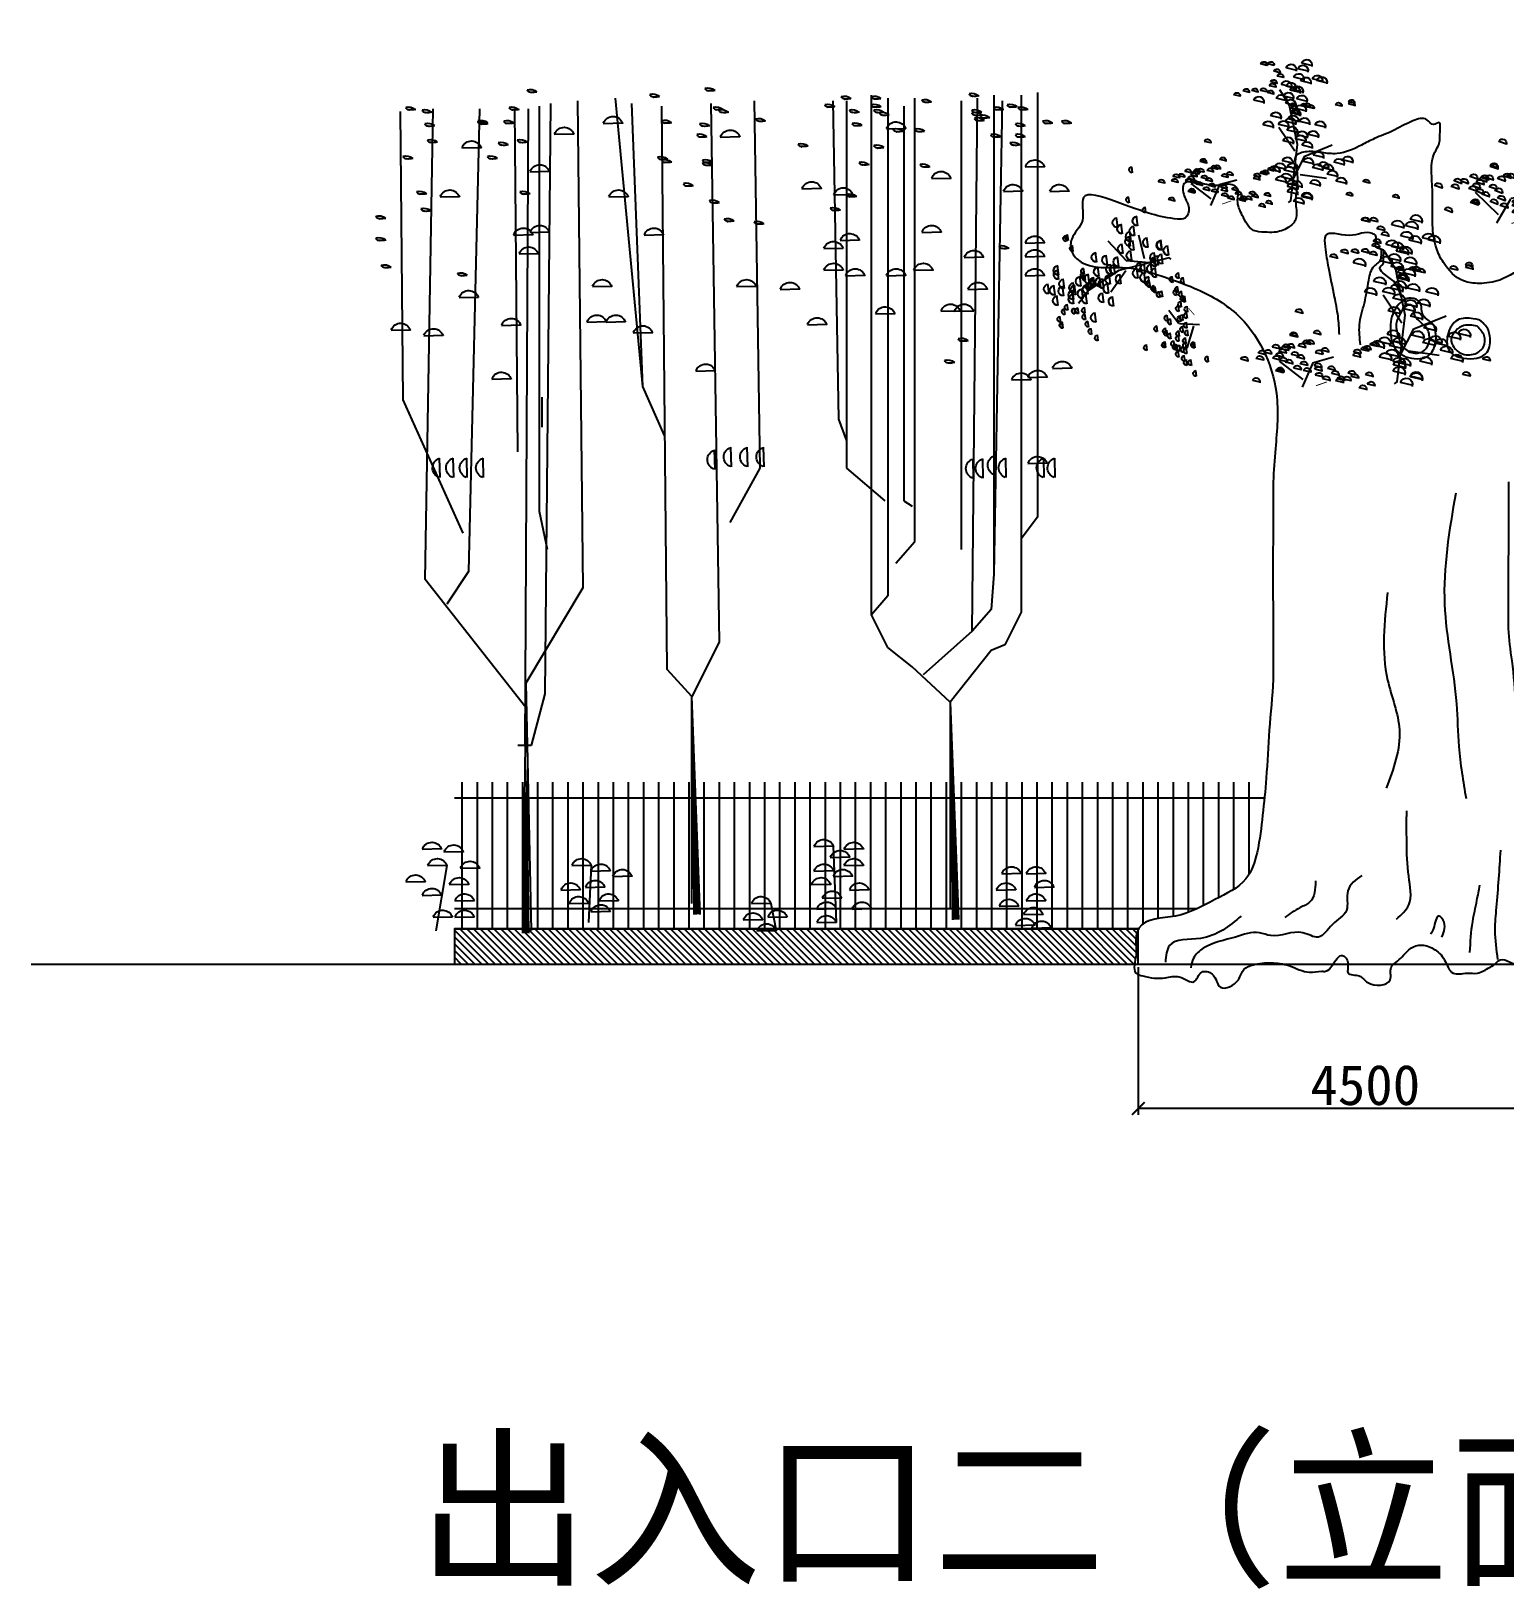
# Model space of a CAD drawing. Extents: x 652 to 897, y 187 to 370.
# Drawn here: x 671.81 to 701.03, y 225.69 to 256.58 of the extents above; entities that cross this region are included whole.
import ezdxf

# ---------------------------------------------------------------- set-up
doc = ezdxf.new("R2010")
doc.units = 0
doc.layers.get('0').update_dxf_attribs({"linetype": 'CONTINUOUS'})
doc.layers.get('DEFPOINTS').update_dxf_attribs({"linetype": 'CONTINUOUS'})
doc.styles.get("Standard").update_dxf_attribs({"font": 'SimSun.ttf'})
doc.dimstyles.new('ISO-25', dxfattribs={"dimscale": 0.1, "dimtxt": 8, "dimasz": 2.5, "dimexe": 1.25, "dimexo": 0.625, "dimtad": 1, "dimdec": 0, "dimlfac": 500, "dimtxsty": 'STANDARD', "dimblk": 'ARCHTICK', "dimcen": 2.5, "dimazin": 3, "dimtfac": 1, "dimtdec": 0, "dimtmove": 0, "dimatfit": 3})

# ---------------------------------------------------------------- blocks, each defined once
blk = doc.blocks.new('2')
blk.add_line((0, 1.25), (0, -0.2))
blk = doc.blocks.new('_ARCHTICK')
at = {"color": 0, "linetype": 'BYBLOCK', "const_width": 0.15}
blk.add_lwpolyline([(-0.5, -0.5), (0.5, 0.5)], dxfattribs=at)
blk = doc.blocks.new('*D71')
at = {"color": 0}
for p, q in [((693.764, 238.015), (693.764, 235.088)), ((702.764, 238.015), (702.764, 235.088)), ((702.764, 235.213), (693.764, 235.213))]:
    blk.add_line(p, q, dxfattribs=at)
at = {"layer": 'DEFPOINTS', "color": 0}
for p in [(693.764, 238.078), (702.764, 238.078), (693.764, 235.213)]:
    blk.add_point(p, dxfattribs=at)
at = {"color": 0, "xscale": 0.25, "yscale": 0.25, "zscale": 0.25, "rotation": 180}
blk.add_blockref('_ARCHTICK', (693.764, 235.213), dxfattribs=at)
at = {"color": 0, "xscale": 0.25, "yscale": 0.25, "zscale": 0.25}
blk.add_blockref('_ARCHTICK', (702.764, 235.213), dxfattribs=at)
at = {"color": 0, "insert": (698.264, 235.676), "char_height": 0.8, "attachment_point": 5}
blk.add_mtext('4500', dxfattribs=at)
blk = doc.blocks.new('M_G88')
at = {"color": 3, "linetype": 'CONTINUOUS'}
for p, q in [((-2333, 5472), (-2333, 2666)), ((-2225, 5454), (-2225, 2037)), ((-2099, 5418), (-2045, 2289)), ((-2045, 5454), (-2045, 2289)), ((-1901, 1911), (-1937, 5436)), ((-1829, 5418), (-1829, 2451)), ((-1523, 2505), (-1523, 5436)), ((-1451, 5382), (-1451, 2774)), ((-1344, 5436), (-1344, 2145)), ((-1236, 2019), (-1236, 5454)), ((-1074, 2990), (-1074, 5418)), ((-1020, 3314), (-984, 5418)), ((-462, 5418), (-498, 2990)), ((-175, 5400), (-229, 1839)), ((113, 1659), (149, 5382)), ((275, 3530), (455, 5436)), ((275, 3530), (347, 5400)), ((707, 5418), (671, 2199)), ((886, 5400), (922, 1497)), ((958, 2702), (958, 5382)), ((1053, 1156), (1030, 5364)), ((1102, 3098), (1120, 5364)), ((1354, 5364), (1426, 2307)), ((1714, 2253), (1660, 5364)), ((407, 5269), (536, 5266)), ((1858, 3440), (1876, 5346)), ((-1464, 5233), (-1335, 5230)), ((-367, 5179), (-237, 5176)), ((730, 5197), (860, 5194)), ((1342, 5107), (1471, 5104)), ((-2381, 4982), (-2252, 4978)), ((892, 4950), (1021, 4947)), ((-1762, 4905), (-1633, 4902)), ((-2543, 4820), (-2414, 4816)), ((-2237, 4820), (-2108, 4816)), ((-1115, 4797), (-985, 4794)), ((-906, 4838), (-777, 4834)), ((371, 4784), (500, 4780)), ((1486, 4784), (1615, 4780)), ((-1698, 4550), (-1568, 4546)), ((137, 4532), (266, 4528)), ((892, 4550), (1022, 4546)), ((1000, 4532), (1129, 4528)), ((-2381, 4478), (-2252, 4474)), ((-1158, 4496), (-1029, 4492)), ((-1050, 4442), (-921, 4439)), ((-2381, 4388), (-2252, 4385)), ((-1978, 4384), (-1849, 4380)), ((-1978, 4384), (-1849, 4380)), ((-1978, 4384), (-1849, 4380)), ((964, 4406), (1093, 4403)), ((-2381, 4262), (-2252, 4259)), ((-1644, 4298), (-1514, 4295)), ((-1464, 4262), (-1335, 4259)), ((-1194, 4262), (-1065, 4259)), ((-1050, 4298), (-921, 4295)), ((-2003, 4172), (-1874, 4169)), ((-2003, 4172), (-1874, 4169)), ((-762, 4172), (-633, 4169)), ((-475, 4190), (-345, 4187)), ((479, 4190), (608, 4187)), ((-1913, 4028), (-1784, 4025)), ((-1824, 4028), (-1694, 4025)), ((1360, 4118), (1489, 4115)), ((-1392, 4010), (-1263, 4007)), ((-942, 3938), (-813, 3935)), ((389, 3956), (518, 3953)), ((515, 3956), (644, 3953)), ((1080, 3934), (1209, 3931)), ((209, 3885), (338, 3882)), ((1594, 3867), (1723, 3863)), ((1810, 3902), (1939, 3899)), ((-2561, 3651), (-2432, 3647)), ((-205, 3633), (-76, 3629)), ((-2399, 3590), (-2270, 3587)), ((-2291, 3573), (-2162, 3570)), ((131, 3206), (275, 3530)), ((275, 3530), (275, 3530)), ((1144, 3579), (1273, 3575)), ((940, 3260), (940, 3458)), ((1462, 2559), (1858, 3440)), ((-1074, 3170), (-1020, 3314)), ((-520, 3128), (-524, 2999)), ((-412, 3128), (-416, 2999)), ((-304, 3128), (-308, 2999)), ((-197, 3110), (-200, 2981)), ((-2445, 3056), (-2448, 2927)), ((-2399, 3022), (-2270, 3018)), ((-2373, 3056), (-2376, 2927)), ((-2121, 3056), (-2125, 2927)), ((-2049, 3074), (-2053, 2945)), ((-1970, 3052), (-1973, 2923)), ((-1905, 3051), (-1909, 2921)), ((-1905, 3051), (-1909, 2921)), ((-1326, 2774), (-1074, 2990)), ((-498, 2990), (-300, 2630)), ((1332, 3056), (1329, 2927)), ((1440, 3056), (1437, 2927)), ((1530, 3056), (1527, 2927)), ((1620, 3056), (1616, 2927)), ((-1451, 2774), (-1505, 2738)), ((904, 2451), (958, 2702)), ((-2333, 2666), (-2225, 2523)), ((-1398, 2361), (-1523, 2505)), ((-2045, 2289), (-2027, 2055)), ((1426, 2307), (1570, 2091)), ((671, 2199), (1048, 1569)), ((1048, 1407), (1714, 2253)), ((-1344, 2145), (-1236, 2019)), ((-2225, 2037), (-2117, 1821)), ((-2027, 2055), (-1901, 1911)), ((-1344, 1803), (-1236, 2019)), ((-1901, 1911), (-1577, 1623)), ((-2117, 1821), (-2027, 1785)), ((-2027, 1785), (-1757, 1443)), ((-1505, 1677), (-1344, 1803)), ((-229, 1839), (-49, 1479)), ((-1757, 1443), (-1505, 1677)), ((-49, 1479), (113, 1659)), ((1048, 1569), (1012, -67)), ((1048, 1569), (1066, 5)), ((-1757, 1443), (-1811, 5)), ((-1757, 1443), (-1757, 77)), ((-47, 1479), (-101, 40)), ((-47, 1479), (-47, 112)), ((922, 1497), (1012, 1156)), ((1012, 1156), (1102, 1156)), ((-1184, 472), (-1054, 468)), ((-1094, 418), (-964, 414)), ((-984, 490), (-1002, -14)), ((-986, 490), (-856, 486)), ((1460, 454), (1590, 450)), ((1604, 472), (1733, 468)), ((-2389, 310), (-2259, 306)), ((-2227, 310), (-2097, 306)), ((-1184, 364), (-1054, 360)), ((-986, 328), (-856, 324)), ((489, 328), (618, 324)), ((615, 364), (744, 360)), ((617, 364), (635, -14)), ((1352, 346), (1482, 342)), ((1568, 364), (1697, 360)), ((1570, 364), (1642, -68)), ((-2443, 220), (-2313, 216)), ((-1112, 292), (-982, 288)), ((-968, 238), (-838, 234)), ((345, 292), (474, 288)), ((525, 220), (654, 216)), ((1424, 238), (1554, 234)), ((1712, 256), (1841, 252)), ((-2389, 130), (-2259, 127)), ((-2191, 202), (-2061, 198)), ((-1220, 202), (-1090, 198)), ((-1040, 148), (-910, 145)), ((-570, 112), (-606, -68)), ((-572, 112), (-443, 109)), ((435, 130), (564, 127)), ((633, 112), (762, 109)), ((687, 202), (816, 198)), ((1388, 130), (1518, 127)), ((1604, 166), (1733, 163)), ((-2371, 40), (-2241, 37)), ((-2209, 94), (-2079, 91)), ((-1238, 76), (-1108, 73)), ((-1004, 76), (-874, 73)), ((-680, 22), (-551, 19)), ((-518, 4), (-389, 1)), ((489, 58), (618, 55)), ((1388, 22), (1518, 19)), ((1532, 22), (1661, 19)), ((-2425, -50), (-2295, -53)), ((-2317, -32), (-2187, -35)), ((-1004, -14), (-874, -17)), ((-608, -68), (-479, -71))]:
    blk.add_line(p, q, dxfattribs=at)
for points in [[(-1757, 1443, 0, 52.5, 0), (-1793, 4, 0, 52.5, 0)], [(-47, 1479, 0, 52.5, 0), (-83, 39, 0, 52.5, 0)], [(1039, 1156, 0, 52.5, 0), (1049, -86, 52.5, 52.5, 0)]]:
    blk.add_lwpolyline(points, format="xyseb", dxfattribs=at)
for centre, radius, start, end in [((-1899, 5393), 74.5, 75.967, 129.0833), ((-1903, 5467), 19.6, 265.6227, 350.2), ((-173, 5630), 147, 258.6754, 274.9566), ((-154, 5429), 74.5, 75.967, 129.0833), ((-159, 5503), 19.6, 265.6227, 350.2), ((-160, 5483), 0.581, 265.0434, 94.9566), ((211, 5389), 74.5, 75.967, 129.0833), ((207, 5462), 19.6, 265.6227, 350.2), ((1022, 5419), 74.5, 75.967, 129.0833), ((1004, 5620), 147, 258.6754, 274.9566), ((1018, 5493), 19.6, 265.6227, 350.2), ((1017, 5473), 0.581, 265.0434, 94.9566), ((-2223, 5303), 74.5, 75.967, 129.0833), ((-2241, 5504), 147, 258.6754, 274.9566), ((-2227, 5377), 19.6, 265.6227, 350.2), ((-2228, 5357), 0.581, 265.0434, 94.9566), ((-2151, 5321), 74.5, 75.967, 129.0833), ((-2169, 5522), 147, 258.6754, 274.9566), ((-2155, 5395), 19.6, 265.6227, 350.2), ((-2156, 5375), 0.581, 265.0434, 94.9566), ((-2061, 5303), 74.5, 75.967, 129.0833), ((-2079, 5504), 147, 258.6754, 274.9566), ((-2065, 5377), 19.6, 265.6227, 350.2), ((-2067, 5357), 0.581, 265.0434, 94.9566), ((-1917, 5285), 74.5, 75.967, 129.0833), ((-1917, 5594), 147, 258.6754, 274.9566), ((-1921, 5359), 19.6, 265.6227, 350.2), ((-1905, 5447), 0.581, 265.0434, 94.9566), ((-1586, 5353), 74.5, 75.967, 129.0833), ((-1604, 5554), 147, 258.6754, 274.9566), ((-1590, 5427), 19.6, 265.6227, 350.2), ((-1591, 5407), 0.581, 265.0434, 94.9566), ((-1270, 5285), 74.5, 75.967, 129.0833), ((-1252, 5375), 74.5, 75.967, 129.0833), ((-1270, 5576), 147, 258.6754, 274.9566), ((-1252, 5321), 74.5, 75.967, 129.0833), ((-1270, 5522), 147, 258.6754, 274.9566), ((-1274, 5359), 19.6, 265.6227, 350.2), ((-1256, 5449), 19.6, 265.6227, 350.2), ((-1257, 5429), 0.581, 265.0434, 94.9566), ((-1256, 5395), 19.6, 265.6227, 350.2), ((-1257, 5375), 0.581, 265.0434, 94.9566), ((-1108, 5285), 74.5, 75.967, 129.0833), ((-1112, 5359), 19.6, 265.6227, 350.2), ((-1054, 5375), 74.5, 75.967, 129.0833), ((-1072, 5576), 147, 258.6754, 274.9566), ((-1058, 5449), 19.6, 265.6227, 350.2), ((-1059, 5429), 0.581, 265.0434, 94.9566), ((-946, 5321), 74.5, 75.967, 129.0833), ((-964, 5522), 147, 258.6754, 274.9566), ((-950, 5395), 19.6, 265.6227, 350.2), ((-951, 5375), 0.581, 265.0434, 94.9566), ((-244, 5285), 74.5, 75.967, 129.0833), ((-227, 5504), 147, 258.6754, 274.9566), ((-208, 5303), 74.5, 75.967, 129.0833), ((-249, 5359), 19.6, 265.6227, 350.2), ((-213, 5377), 19.6, 265.6227, 350.2), ((-214, 5357), 0.581, 265.0434, 94.9566), ((193, 5589), 147, 258.6754, 274.9566), ((205, 5442), 0.581, 265.0434, 94.9566), ((1122, 5504), 147, 258.6754, 274.9566), ((1141, 5303), 74.5, 75.967, 129.0833), ((1136, 5377), 19.6, 265.6227, 350.2), ((1135, 5357), 0.581, 265.0434, 94.9566), ((1716, 5285), 74.5, 75.967, 129.0833), ((1712, 5359), 19.6, 265.6227, 350.2), ((1824, 5303), 74.5, 75.967, 129.0833), ((1806, 5504), 147, 258.6754, 274.9566), ((1820, 5377), 19.6, 265.6227, 350.2), ((1818, 5357), 0.581, 265.0434, 94.9566), ((-2511, 5214), 74.5, 75.967, 129.0833), ((-2529, 5414), 147, 258.6754, 274.9566), ((-2515, 5287), 19.6, 265.6227, 350.2), ((-2516, 5267), 0.581, 265.0434, 94.9566), ((-2385, 5214), 74.5, 75.967, 129.0833), ((-2403, 5414), 147, 258.6754, 274.9566), ((-2389, 5287), 19.6, 265.6227, 350.2), ((-2390, 5267), 0.581, 265.0434, 94.9566), ((-2205, 5196), 74.5, 75.967, 129.0833), ((-2223, 5396), 147, 258.6754, 274.9566), ((-2209, 5269), 19.6, 265.6227, 350.2), ((-1971, 5250), 74.5, 75.967, 129.0833), ((-1989, 5450), 147, 258.6754, 274.9566), ((-1935, 5232), 74.5, 75.967, 129.0833), ((-1953, 5432), 147, 258.6754, 274.9566), ((-1975, 5323), 19.6, 265.6227, 350.2), ((-1977, 5303), 0.581, 265.0434, 94.9566), ((-1935, 5486), 147, 258.6754, 274.9566), ((-1917, 5268), 74.5, 75.967, 129.0833), ((-1935, 5468), 147, 258.6754, 274.9566), ((-1939, 5305), 19.6, 265.6227, 350.2), ((-1941, 5285), 0.581, 265.0434, 94.9566), ((-1923, 5339), 0.581, 265.0434, 94.9566), ((-1921, 5341), 19.6, 265.6227, 350.2), ((-1923, 5321), 0.581, 265.0434, 94.9566), ((-1399, 5212), 66.5, 19.8274, 162.9265), ((-1324, 5468), 147, 258.6754, 274.9566), ((-1305, 5268), 74.5, 75.967, 129.0833), ((-1288, 5486), 147, 258.6754, 274.9566), ((-1310, 5341), 19.6, 265.6227, 350.2), ((-1311, 5321), 0.581, 265.0434, 94.9566), ((-1275, 5339), 0.581, 265.0434, 94.9566), ((-1126, 5198), 74.5, 75.967, 129.0833), ((-1144, 5399), 147, 258.6754, 274.9566), ((-1126, 5486), 147, 258.6754, 274.9566), ((-1130, 5272), 19.6, 265.6227, 350.2), ((-1131, 5252), 0.581, 265.0434, 94.9566), ((-1113, 5339), 0.581, 265.0434, 94.9566), ((-489, 5227), 74.5, 75.967, 129.0833), ((-489, 5227), 74.5, 75.967, 129.0833), ((-507, 5428), 147, 258.6754, 274.9566), ((-507, 5428), 147, 258.6754, 274.9566), ((-493, 5301), 19.6, 265.6227, 350.2), ((-493, 5301), 19.6, 265.6227, 350.2), ((-494, 5281), 0.581, 265.0434, 94.9566), ((-494, 5281), 0.581, 265.0434, 94.9566), ((-263, 5486), 147, 258.6754, 274.9566), ((-250, 5339), 0.581, 265.0434, 94.9566), ((-137, 5396), 147, 258.6754, 274.9566), ((-118, 5196), 74.5, 75.967, 129.0833), ((-123, 5269), 19.6, 265.6227, 350.2), ((133, 5216), 74.5, 75.967, 129.0833), ((115, 5416), 147, 258.6754, 274.9566), ((129, 5289), 19.6, 265.6227, 350.2), ((127, 5269), 0.581, 265.0434, 94.9566), ((472, 5248), 66.5, 19.8274, 162.9265), ((1158, 5414), 147, 258.6754, 274.9566), ((1176, 5214), 74.5, 75.967, 129.0833), ((1172, 5287), 19.6, 265.6227, 350.2), ((1171, 5267), 0.581, 265.0434, 94.9566), ((1346, 5209), 74.5, 75.967, 129.0833), ((1327, 5410), 147, 258.6754, 274.9566), ((1348, 5215), 74.5, 75.967, 129.0833), ((1348, 5209), 74.5, 75.967, 129.0833), ((1329, 5415), 147, 258.6754, 274.9566), ((1329, 5410), 147, 258.6754, 274.9566), ((1342, 5283), 19.6, 265.6227, 350.2), ((1340, 5263), 0.581, 265.0434, 94.9566), ((1344, 5288), 19.6, 265.6227, 350.2), ((1344, 5283), 19.6, 265.6227, 350.2), ((1342, 5268), 0.581, 265.0434, 94.9566), ((1342, 5263), 0.581, 265.0434, 94.9566), ((1698, 5196), 74.5, 75.967, 129.0833), ((1680, 5396), 147, 258.6754, 274.9566), ((1698, 5486), 147, 258.6754, 274.9566), ((1694, 5269), 19.6, 265.6227, 350.2), ((1710, 5339), 0.581, 265.0434, 94.9566), ((-2205, 5124), 74.5, 75.967, 129.0833), ((-2223, 5324), 147, 258.6754, 274.9566), ((-2210, 5249), 0.581, 265.0434, 94.9566), ((-2209, 5197), 19.6, 265.6227, 350.2), ((-2210, 5177), 0.581, 265.0434, 94.9566), ((-2043, 5124), 74.5, 75.967, 129.0833), ((-2061, 5324), 147, 258.6754, 274.9566), ((-2047, 5197), 19.6, 265.6227, 350.2), ((-2049, 5177), 0.581, 265.0434, 94.9566), ((-1558, 5360), 147, 258.6754, 274.9566), ((-1539, 5160), 74.5, 75.967, 129.0833), ((-1544, 5233), 19.6, 265.6227, 350.2), ((-1545, 5213), 0.581, 265.0434, 94.9566), ((-1414, 5360), 147, 258.6754, 274.9566), ((-1395, 5160), 74.5, 75.967, 129.0833), ((-1400, 5233), 19.6, 265.6227, 350.2), ((-1401, 5213), 0.581, 265.0434, 94.9566), ((-302, 5158), 66.5, 19.8274, 162.9265), ((-119, 5324), 147, 258.6754, 274.9566), ((-100, 5124), 74.5, 75.967, 129.0833), ((-124, 5249), 0.581, 265.0434, 94.9566), ((-105, 5197), 19.6, 265.6227, 350.2), ((-106, 5177), 0.581, 265.0434, 94.9566), ((795, 5176), 66.5, 19.8274, 162.9265), ((1087, 5088), 74.5, 75.967, 129.0833), ((1082, 5161), 19.6, 265.6227, 350.2), ((1407, 5086), 66.5, 19.8274, 162.9265), ((1680, 5088), 74.5, 75.967, 129.0833), ((1676, 5161), 19.6, 265.6227, 350.2), ((1692, 5249), 0.581, 265.0434, 94.9566), ((-2169, 5070), 74.5, 75.967, 129.0833), ((-2187, 5270), 147, 258.6754, 274.9566), ((-2173, 5143), 19.6, 265.6227, 350.2), ((-2174, 5123), 0.581, 265.0434, 94.9566), ((-1270, 5052), 74.5, 75.967, 129.0833), ((-1288, 5252), 147, 258.6754, 274.9566), ((-1274, 5125), 19.6, 265.6227, 350.2), ((-1275, 5105), 0.581, 265.0434, 94.9566), ((-769, 5061), 74.5, 75.967, 129.0833), ((-787, 5262), 147, 258.6754, 274.9566), ((-773, 5135), 19.6, 265.6227, 350.2), ((-775, 5114), 0.581, 265.0434, 94.9566), ((159, 4975), 74.5, 75.967, 129.0833), ((155, 5049), 19.6, 265.6227, 350.2), ((1068, 5288), 147, 258.6754, 274.9566), ((1081, 5141), 0.581, 265.0434, 94.9566), ((1212, 5070), 74.5, 75.967, 129.0833), ((1194, 5270), 147, 258.6754, 274.9566), ((1208, 5143), 19.6, 265.6227, 350.2), ((1207, 5123), 0.581, 265.0434, 94.9566), ((1284, 4980), 74.5, 75.967, 129.0833), ((1280, 5053), 19.6, 265.6227, 350.2), ((1662, 5288), 147, 258.6754, 274.9566), ((1674, 5141), 0.581, 265.0434, 94.9566), ((1842, 4980), 74.5, 75.967, 129.0833), ((1838, 5053), 19.6, 265.6227, 350.2), ((-2316, 4960), 66.5, 19.8274, 162.9265), ((-1697, 4884), 66.5, 19.8274, 162.9265), ((-1594, 5126), 147, 258.6754, 274.9566), ((-1575, 4926), 74.5, 75.967, 129.0833), ((-1579, 4999), 19.6, 265.6227, 350.2), ((-1581, 4979), 0.581, 265.0434, 94.9566), ((-1172, 4939), 74.5, 75.967, 129.0833), ((-1191, 5140), 147, 258.6754, 274.9566), ((-1176, 5013), 19.6, 265.6227, 350.2), ((-1178, 4993), 0.581, 265.0434, 94.9566), ((-137, 4955), 74.5, 75.967, 129.0833), ((-137, 4936), 74.5, 75.967, 129.0833), ((-155, 5156), 147, 258.6754, 274.9566), ((-155, 5137), 147, 258.6754, 274.9566), ((-141, 5029), 19.6, 265.6227, 350.2), ((-142, 5009), 0.581, 265.0434, 94.9566), ((-141, 5010), 19.6, 265.6227, 350.2), ((-142, 4990), 0.581, 265.0434, 94.9566), ((133, 4955), 74.5, 75.967, 129.0833), ((115, 5156), 147, 258.6754, 274.9566), ((140, 5176), 147, 258.6754, 274.9566), ((129, 5029), 19.6, 265.6227, 350.2), ((127, 5009), 0.581, 265.0434, 94.9566), ((153, 5029), 0.581, 265.0434, 94.9566), ((957, 4929), 66.5, 19.8274, 162.9265), ((1266, 5180), 147, 258.6754, 274.9566), ((1279, 5033), 0.581, 265.0434, 94.9566), ((1824, 5180), 147, 258.6754, 274.9566), ((1836, 5033), 0.581, 265.0434, 94.9566), ((-2478, 4798), 66.5, 19.8274, 162.9265), ((-2172, 4798), 66.5, 19.8274, 162.9265), ((-1050, 4776), 66.5, 19.8274, 162.9265), ((-841, 4816), 66.5, 19.8274, 162.9265), ((-11, 4800), 74.5, 75.967, 129.0833), ((-29, 5000), 147, 258.6754, 274.9566), ((-15, 4873), 19.6, 265.6227, 350.2), ((-16, 4853), 0.581, 265.0434, 94.9566), ((-1090, 4728), 74.5, 75.967, 129.0833), ((-1108, 4929), 147, 258.6754, 274.9566), ((-1094, 4801), 19.6, 265.6227, 350.2), ((-1095, 4781), 0.581, 265.0434, 94.9566), ((-183, 4688), 74.5, 75.967, 129.0833), ((-201, 4888), 147, 258.6754, 274.9566), ((-187, 4761), 19.6, 265.6227, 350.2), ((-189, 4741), 0.581, 265.0434, 94.9566), ((436, 4762), 66.5, 19.8274, 162.9265), ((1050, 4947), 147, 258.6754, 274.9566), ((1069, 4746), 74.5, 75.967, 129.0833), ((1064, 4819), 19.6, 265.6227, 350.2), ((1063, 4799), 0.581, 265.0434, 94.9566), ((1551, 4762), 66.5, 19.8274, 162.9265), ((1752, 4746), 74.5, 75.967, 129.0833), ((1734, 4947), 147, 258.6754, 274.9566), ((1748, 4819), 19.6, 265.6227, 350.2), ((1746, 4799), 0.581, 265.0434, 94.9566), ((-982, 4638), 74.5, 75.967, 129.0833), ((-1000, 4839), 147, 258.6754, 274.9566), ((-986, 4712), 19.6, 265.6227, 350.2), ((-987, 4691), 0.581, 265.0434, 94.9566), ((-280, 4566), 74.5, 75.967, 129.0833), ((-285, 4640), 19.6, 265.6227, 350.2), ((1705, 4834), 147, 258.6754, 274.9566), ((1724, 4634), 74.5, 75.967, 129.0833), ((1719, 4707), 19.6, 265.6227, 350.2), ((1718, 4687), 0.581, 265.0434, 94.9566), ((2003, 4785), 147, 258.6754, 274.9566), ((2022, 4584), 74.5, 75.967, 129.0833), ((2018, 4658), 19.6, 265.6227, 350.2), ((2016, 4637), 0.581, 265.0434, 94.9566), ((-1633, 4528), 66.5, 19.8274, 162.9265), ((-1093, 4474), 66.5, 19.8274, 162.9265), ((-478, 4548), 74.5, 75.967, 129.0833), ((-497, 4749), 147, 258.6754, 274.9566), ((-482, 4622), 19.6, 265.6227, 350.2), ((-484, 4602), 0.581, 265.0434, 94.9566), ((-299, 4767), 147, 258.6754, 274.9566), ((-286, 4619), 0.581, 265.0434, 94.9566), ((202, 4510), 66.5, 19.8274, 162.9265), ((957, 4528), 66.5, 19.8274, 162.9265), ((1065, 4510), 66.5, 19.8274, 162.9265), ((-2316, 4457), 66.5, 19.8274, 162.9265), ((-2316, 4367), 66.5, 19.8274, 162.9265), ((-2097, 4386), 74.5, 75.967, 129.0833), ((-2115, 4587), 147, 258.6754, 274.9566), ((-2101, 4460), 19.6, 265.6227, 350.2), ((-2103, 4440), 0.581, 265.0434, 94.9566), ((-1913, 4362), 66.5, 19.8274, 162.9265), ((-1913, 4362), 66.5, 19.8274, 162.9265), ((-1913, 4362), 66.5, 19.8274, 162.9265), ((-985, 4421), 66.5, 19.8274, 162.9265), ((1029, 4385), 66.5, 19.8274, 162.9265), ((2003, 4641), 147, 258.6754, 274.9566), ((2022, 4440), 74.5, 75.967, 129.0833), ((2018, 4514), 19.6, 265.6227, 350.2), ((2016, 4494), 0.581, 265.0434, 94.9566), ((-1579, 4277), 66.5, 19.8274, 162.9265), ((-985, 4277), 66.5, 19.8274, 162.9265), ((1986, 4260), 74.5, 75.967, 129.0833), ((1982, 4334), 19.6, 265.6227, 350.2), ((-2316, 4241), 66.5, 19.8274, 162.9265), ((-1399, 4241), 66.5, 19.8274, 162.9265), ((-1129, 4241), 66.5, 19.8274, 162.9265), ((-410, 4169), 66.5, 19.8274, 162.9265), ((544, 4169), 66.5, 19.8274, 162.9265), ((1482, 4207), 74.5, 75.967, 129.0833), ((1482, 4207), 74.5, 75.967, 129.0833), ((1482, 4207), 74.5, 75.967, 129.0833), ((1482, 4207), 74.5, 75.967, 129.0833), ((1464, 4408), 147, 258.6754, 274.9566), ((1464, 4408), 147, 258.6754, 274.9566), ((1464, 4408), 147, 258.6754, 274.9566), ((1464, 4408), 147, 258.6754, 274.9566), ((1478, 4281), 19.6, 265.6227, 350.2), ((1478, 4281), 19.6, 265.6227, 350.2), ((1478, 4281), 19.6, 265.6227, 350.2), ((1478, 4281), 19.6, 265.6227, 350.2), ((1476, 4260), 0.581, 265.0434, 94.9566), ((1476, 4260), 0.581, 265.0434, 94.9566), ((1476, 4260), 0.581, 265.0434, 94.9566), ((1476, 4260), 0.581, 265.0434, 94.9566), ((1967, 4461), 147, 258.6754, 274.9566), ((1980, 4314), 0.581, 265.0434, 94.9566), ((-1938, 4151), 66.5, 19.8274, 162.9265), ((-1938, 4151), 66.5, 19.8274, 162.9265), ((-697, 4151), 66.5, 19.8274, 162.9265), ((1425, 4097), 66.5, 19.8274, 162.9265), ((-1848, 4007), 66.5, 19.8274, 162.9265), ((-1759, 4007), 66.5, 19.8274, 162.9265), ((-1327, 3989), 66.5, 19.8274, 162.9265), ((-877, 3917), 66.5, 19.8274, 162.9265), ((274, 3864), 66.5, 19.8274, 162.9265), ((454, 3935), 66.5, 19.8274, 162.9265), ((580, 3935), 66.5, 19.8274, 162.9265), ((1145, 3913), 66.5, 19.8274, 162.9265), ((1875, 3881), 66.5, 19.8274, 162.9265), ((-1827, 3775), 74.5, 75.967, 129.0833), ((-1846, 3975), 147, 258.6754, 274.9566), ((-1831, 3848), 19.6, 265.6227, 350.2), ((-1833, 3828), 0.581, 265.0434, 94.9566), ((1659, 3845), 66.5, 19.8274, 162.9265), ((-2496, 3629), 66.5, 19.8274, 162.9265), ((-2334, 3569), 66.5, 19.8274, 162.9265), ((-2226, 3552), 66.5, 19.8274, 162.9265), ((-1737, 3631), 74.5, 75.967, 129.0833), ((-1756, 3831), 147, 258.6754, 274.9566), ((-1741, 3704), 19.6, 265.6227, 350.2), ((-1743, 3684), 0.581, 265.0434, 94.9566), ((-140, 3611), 66.5, 19.8274, 162.9265), ((1209, 3557), 66.5, 19.8274, 162.9265), ((-542, 3063), 66.5, 289.8274, 72.9265), ((-434, 3063), 66.5, 289.8274, 72.9265), ((-326, 3063), 66.5, 289.8274, 72.9265), ((-218, 3045), 66.5, 289.8274, 72.9265), ((-2466, 2991), 66.5, 289.8274, 72.9265), ((-2334, 3000), 66.5, 19.8274, 162.9265), ((-2394, 2991), 66.5, 289.8274, 72.9265), ((-2143, 2991), 66.5, 289.8274, 72.9265), ((-2071, 3009), 66.5, 289.8274, 72.9265), ((-1991, 2987), 66.5, 289.8274, 72.9265), ((-1927, 2986), 66.5, 289.8274, 72.9265), ((-1927, 2986), 66.5, 289.8274, 72.9265), ((1311, 2991), 66.5, 289.8274, 72.9265), ((1419, 2991), 66.5, 289.8274, 72.9265), ((1509, 2991), 66.5, 289.8274, 72.9265), ((1598, 2991), 66.5, 289.8274, 72.9265), ((-1119, 450), 66.5, 19.8274, 162.9265), ((-921, 468), 66.5, 19.8274, 162.9265), ((1669, 450), 66.5, 19.8274, 162.9265), ((-1029, 396), 66.5, 19.8274, 162.9265), ((1525, 432), 66.5, 19.8274, 162.9265), ((-2324, 288), 66.5, 19.8274, 162.9265), ((-2162, 288), 66.5, 19.8274, 162.9265), ((-1119, 342), 66.5, 19.8274, 162.9265), ((-1047, 270), 66.5, 19.8274, 162.9265), ((-921, 306), 66.5, 19.8274, 162.9265), ((410, 270), 66.5, 19.8274, 162.9265), ((554, 306), 66.5, 19.8274, 162.9265), ((680, 342), 66.5, 19.8274, 162.9265), ((1417, 324), 66.5, 19.8274, 162.9265), ((1633, 342), 66.5, 19.8274, 162.9265), ((-2378, 198), 66.5, 19.8274, 162.9265), ((-2126, 181), 66.5, 19.8274, 162.9265), ((-1155, 181), 66.5, 19.8274, 162.9265), ((-903, 216), 66.5, 19.8274, 162.9265), ((590, 198), 66.5, 19.8274, 162.9265), ((752, 181), 66.5, 19.8274, 162.9265), ((1489, 216), 66.5, 19.8274, 162.9265), ((1669, 145), 66.5, 19.8274, 162.9265), ((1777, 234), 66.5, 19.8274, 162.9265), ((-2324, 109), 66.5, 19.8274, 162.9265), ((-2144, 73), 66.5, 19.8274, 162.9265), ((-1172, 55), 66.5, 19.8274, 162.9265), ((-975, 127), 66.5, 19.8274, 162.9265), ((-939, 55), 66.5, 19.8274, 162.9265), ((-507, 91), 66.5, 19.8274, 162.9265), ((500, 109), 66.5, 19.8274, 162.9265), ((554, 37), 66.5, 19.8274, 162.9265), ((698, 91), 66.5, 19.8274, 162.9265), ((1453, 109), 66.5, 19.8274, 162.9265), ((-2306, 19), 66.5, 19.8274, 162.9265), ((-2252, -53), 66.5, 19.8274, 162.9265), ((-939, -35), 66.5, 19.8274, 162.9265), ((-615, 1), 66.5, 19.8274, 162.9265), ((-453, -17), 66.5, 19.8274, 162.9265), ((1453, 1), 66.5, 19.8274, 162.9265), ((1597, 1), 66.5, 19.8274, 162.9265), ((-2360, -71), 66.5, 19.8274, 162.9265), ((-543, -89), 66.5, 19.8274, 162.9265)]:
    blk.add_arc(centre, radius, start, end, dxfattribs=at)
at = {"width": 0.8, "flags": 9}
for tag in ['XSIZE', 'YSIZE']:
    blk.add_attdef(tag, (0, 0), '', height=0.5, dxfattribs=at)
blk = doc.blocks.new('M_G79')
at = {"color": 3, "linetype": 'CONTINUOUS'}
for p, q in [((-1186, 4132), (-869, 4207)), ((-716, 3992), (-399, 4067)), ((-43, 4142), (148, 4187)), ((156, 4142), (346, 4187)), ((178, 4140), (368, 4185)), ((-1641, 3610), (-1324, 3685)), ((-1503, 3661), (-1186, 3736)), ((-1072, 3965), (-755, 4040)), ((-946, 3709), (-629, 3784)), ((-326, 3777), (-136, 3822)), ((-222, 3919), (-31, 3964)), ((-1157, 3600), (-840, 3675)), ((-922, 3332), (-605, 3407)), ((-922, 3332), (-605, 3407)), ((-835, 3322), (-518, 3397)), ((-712, 3440), (-395, 3515)), ((-574, 3491), (-257, 3566)), ((-125, 3600), (65, 3645)), ((-93, 3486), (97, 3531)), ((-28, 3281), (162, 3326)), ((178, 3346), (368, 3391)), ((441, 3339), (632, 3384)), ((705, 3331), (895, 3376)), ((-2470, 2935), (-2280, 2980)), ((-2463, 3000), (-2272, 3045)), ((-2075, 2913), (-1885, 2958)), ((-1041, 3058), (-724, 3133)), ((-702, 2932), (-385, 3007)), ((-634, 3145), (-317, 3220)), ((-421, 3077), (-104, 3152)), ((257, 3024), (574, 3099)), ((979, 3213), (1169, 3258)), ((-1245, 2843), (-1055, 2888)), ((-1129, 2896), (-939, 2941)), ((-1042, 2886), (-852, 2931)), ((-1007, 2768), (-690, 2843)), ((-845, 2640), (-528, 2715)), ((-800, 2683), (-610, 2728)), ((-778, 2681), (-588, 2726)), ((-742, 2809), (-552, 2854)), ((-711, 2894), (-520, 2939)), ((-259, 2552), (58, 2627)), ((-1590, 2282), (-1273, 2357)), ((-1116, 2383), (-799, 2458)), ((-777, 2456), (-460, 2531)), ((-697, 2381), (-380, 2456)), ((-486, 2291), (-169, 2366)), ((-24, 2284), (293, 2359)), ((-1379, 1994), (-1062, 2069)), ((-1050, 1979), (-733, 2054)), ((-997, 1863), (-680, 1938)), ((-748, 2122), (-431, 2197)), ((-629, 1800), (-312, 1875)), ((1860, 1814), (2050, 1859)), ((-1195, 1665), (-878, 1740)), ((-2413, 1227), (-2096, 1302)), ((-2156, 1154), (-1839, 1229)), ((-1682, 1057), (-1365, 1132)), ((-1537, 1372), (-1220, 1447)), ((-1227, 1183), (-910, 1258)), ((-607, 1202), (-290, 1277)), ((1402, 1270), (1592, 1315)), ((1990, 1205), (2181, 1250)), ((1993, 1227), (2183, 1272)), ((-1953, 801), (-1636, 876)), ((-1822, 985), (-1505, 1060)), ((-1513, 994), (-1195, 1069)), ((-760, 1021), (-443, 1096)), ((-661, 922), (-344, 997)), ((-573, 714), (-256, 789)), ((-385, 1023), (-68, 1098)), ((-218, 939), (99, 1014)), ((-86, 973), (104, 1018)), ((-43, 968), (148, 1013)), ((124, 883), (315, 928)), ((187, 854), (378, 899)), ((379, 789), (569, 834)), ((391, 699), (581, 744)), ((1199, 830), (1389, 875)), ((1347, 769), (1537, 814)), ((1574, 1031), (1764, 1076)), ((1661, 1021), (1851, 1066)), ((1785, 941), (1975, 986)), ((1959, 723), (2149, 768)), ((2070, 931), (2260, 976)), ((2179, 919), (2369, 964)), ((2218, 871), (2408, 916)), ((2276, 798), (2466, 843)), ((2353, 702), (2544, 747)), ((2443, 912), (2633, 957)), ((2649, 779), (2839, 824)), ((2801, 762), (2991, 807)), ((-2906, 603), (-2715, 648)), ((-2219, 588), (-1902, 663)), ((-1433, 523), (-1116, 598)), ((-886, 484), (-569, 559)), ((-760, 426), (-443, 501)), ((-750, 513), (-433, 588)), ((-407, 629), (-89, 704)), ((1037, 363), (1227, 408)), ((1366, 348), (1556, 393)), ((1376, 435), (1566, 480)), ((1734, 484), (1924, 529)), ((1819, 651), (2009, 696)), ((1898, 377), (2089, 422)), ((2114, 530), (2304, 575)), ((2252, 581), (2442, 626)), ((2334, 329), (2524, 374)), ((2433, 627), (2623, 672)), ((2852, 624), (3042, 669)), ((3246, 602), (3437, 647)), ((-3794, 150), (-3603, 195)), ((-2397, 215), (-2207, 260)), ((-1191, 121), (-874, 196)), ((-1188, 143), (-871, 218)), ((-941, -17), (-624, 58)), ((-755, 271), (-438, 346)), ((23, -31), (213, 14)), ((71, 206), (261, 251)), ((442, 164), (632, 209)), ((517, 244), (707, 289)), ((633, 99), (823, 144)), ((788, 104), (978, 149)), ((826, 56), (1017, 101)), ((935, 242), (1125, 287)), ((1163, 106), (1353, 151)), ((1349, 196), (1539, 241)), ((1649, 317), (1839, 362)), ((2353, 305), (2544, 350)), ((2944, 63), (3134, 108)), ((233, -121), (424, -76))]:
    blk.add_line(p, q, dxfattribs=at)
for points in [[(-474, 19), (-535, 70), (-743, 1769), (-503, 2932), (-208, 3406)], [(-656, 1561), (-179, 2279)], [(-615, 740), (-958, 1418), (-1781, 1752)], [(-1607, 740), (-823, 852)], [(1614, 559), (1079, 706)], [(1612, 537), (1876, -65)], [(1854, 135), (2456, 597)]]:
    blk.add_lwpolyline(points, dxfattribs=at)
at = {"color": 3, "linetype": 'CONTINUOUS', "const_width": 22.5}
blk.add_lwpolyline([(1251, 70), (1527, -27)], dxfattribs=at)
at = {"color": 3, "linetype": 'CONTINUOUS'}
for centre, radius in [((-1018, 4158), 157), ((-904, 3991), 157), ((-548, 4017), 157), ((58, 4157), 94.1), ((257, 4157), 94.1), ((279, 4155), 94.1), ((-1473, 3635), 157), ((-1335, 3686), 157), ((-989, 3625), 157), ((-778, 3734), 157), ((-225, 3792), 94.1), ((-121, 3935), 94.1), ((-24, 3615), 94.1), ((-754, 3357), 157), ((-754, 3357), 157), ((-667, 3347), 157), ((-543, 3466), 157), ((-466, 3171), 157), ((-405, 3517), 157), ((7, 3502), 94.1), ((73, 3296), 94.1), ((279, 3361), 94.1), ((542, 3354), 94.1), ((806, 3347), 94.1), ((1080, 3228), 94.1), ((-2369, 2950), 94.1), ((-2362, 3015), 94.1), ((-1975, 2928), 94.1), ((-1144, 2858), 94.1), ((-1028, 2911), 94.1), ((-941, 2902), 94.1), ((-872, 3083), 157), ((-839, 2793), 157), ((-610, 2909), 94.1), ((-534, 2958), 157), ((-253, 3103), 157), ((425, 3050), 157), ((-676, 2665), 157), ((-699, 2698), 94.1), ((-677, 2696), 94.1), ((-609, 2481), 157), ((-641, 2824), 94.1), ((-91, 2578), 157), ((-1422, 2307), 157), ((-947, 2408), 157), ((-580, 2147), 157), ((-529, 2406), 157), ((-318, 2317), 157), ((144, 2309), 157), ((-1211, 2019), 157), ((-1027, 1690), 157), ((-882, 2004), 157), ((-829, 1888), 157), ((-461, 1825), 157), ((1961, 1830), 94.1), ((-1369, 1397), 157), ((-2245, 1252), 157), ((-1988, 1179), 157), ((-1654, 1010), 157), ((-1514, 1083), 157), ((-1344, 1020), 157), ((-1059, 1208), 157), ((-592, 1046), 157), ((-492, 947), 157), ((-439, 1228), 157), ((-217, 1049), 157), ((-50, 964), 157), ((1503, 1285), 94.1), ((1675, 1046), 94.1), ((1762, 1036), 94.1), ((2091, 1220), 94.1), ((2094, 1242), 94.1), ((-2051, 613), 157), ((-1785, 826), 157), ((-405, 739), 157), ((-238, 654), 157), ((15, 988), 94.1), ((58, 983), 94.1), ((225, 898), 94.1), ((288, 869), 94.1), ((479, 804), 94.1), ((492, 714), 94.1), ((1300, 845), 94.1), ((1448, 785), 94.1), ((1886, 956), 94.1), ((1919, 666), 94.1), ((2060, 739), 94.1), ((2171, 947), 94.1), ((2280, 935), 94.1), ((2319, 886), 94.1), ((2377, 814), 94.1), ((2454, 717), 94.1), ((2534, 642), 94.1), ((2544, 927), 94.1), ((2750, 794), 94.1), ((2902, 777), 94.1), ((-2805, 618), 94.1), ((-1264, 548), 157), ((-717, 509), 157), ((-592, 451), 157), ((-587, 296), 157), ((-582, 538), 157), ((1138, 378), 94.1), ((1467, 364), 94.1), ((1477, 451), 94.1), ((1750, 332), 94.1), ((1835, 499), 94.1), ((1999, 393), 94.1), ((2215, 545), 94.1), ((2353, 596), 94.1), ((2435, 344), 94.1), ((2454, 320), 94.1), ((2953, 639), 94.1), ((3347, 618), 94.1), ((-3693, 165), 94.1), ((-2296, 231), 94.1), ((-1022, 146), 157), ((-1020, 168), 157), ((-773, 8), 157), ((124, -16), 94.1), ((172, 221), 94.1), ((542, 180), 94.1), ((617, 260), 94.1), ((734, 114), 94.1), ((889, 119), 94.1), ((927, 71), 94.1), ((1036, 257), 94.1), ((1264, 122), 94.1), ((1450, 211), 94.1), ((3045, 78), 94.1), ((334, -106), 94.1)]:
    blk.add_arc(centre, radius, 18.4422, 198.4146, dxfattribs=at)
at = {"width": 0.8, "flags": 9}
for tag in ['XSIZE', 'YSIZE']:
    blk.add_attdef(tag, (0, 0), '', height=0.5, dxfattribs=at)

msp = doc.modelspace()

# ---------------------------------------------------------------- hatches: boundary and pattern name
h = msp.add_hatch()
h.set_pattern_fill('ANSI31', color=256, scale=0.03, style=0)
h.set_pattern_definition([(135, (997.57146, -88.17833), (0.06735192, 0.06735192), [])])
edge = h.paths.add_edge_path()
edge.add_line((680.2063, 238.7775), (693.7637, 238.7775))
edge.add_spline(control_points=[(693.7637, 238.7775), (693.7401, 238.7364), (693.6805, 238.5637), (693.7458, 238.3552), (693.6917, 238.1394), (693.6827, 238.0775)], knot_values=[53.1201426, 53.1201426, 53.1201426, 53.1201426, 53.1922711, 53.3779817, 53.4627096, 53.4627096, 53.4627096, 53.4627096], degree=3, periodic=0)
edge.add_line((693.6827, 238.0775), (680.2063, 238.0775))
edge.add_line((680.2063, 238.0775), (680.2063, 238.7775))

# ---------------------------------------------------------------- linework, layer by layer
for p, q in [((693.8591, 238.8818), (693.8591, 241.6839)), ((694.1591, 238.984), (694.1591, 241.6839)), ((694.4591, 239.0246), (694.4591, 241.6839)), ((694.7591, 239.1058), (694.7591, 241.6839)), ((695.0591, 239.2438), (695.0591, 241.6839)), ((695.3591, 239.4), (695.3591, 241.6839)), ((695.6591, 239.5658), (695.6591, 241.6839)), ((695.9591, 239.8686), (695.9591, 241.6839)), ((680.2063, 241.3775), (696.2591, 241.3775)), ((680.2063, 239.1775), (694.9263, 239.1775)), ((680.2063, 238.7775), (693.7637, 238.7775)), ((671.8132, 238.0775), (743.9355, 238.0775))]:
    msp.add_line(p, q)
msp.add_lwpolyline([(693.7637, 238.7775), (680.2063, 238.7775), (680.2063, 238.0775), (693.7637, 238.0775)], close=True)
at = {"color": 253}
for points, knots in [([(713.3958, 252.8323), (713.0955, 252.8817), (712.6896, 252.8137), (711.9815, 252.8396), (711.3284, 252.7264), (710.8843, 252.42), (710.441, 252.5702), (710.7578, 252.7563), (710.7502, 253.1051), (710.9708, 253.5118), (711.1476, 253.7897), (711.1495, 254.1866), (711.4501, 254.0922), (711.7621, 253.8866), (712.3327, 253.6845), (712.916, 253.2713), (713.2596, 253.5856), (713.3545, 254.0094), (712.7496, 254.1823), (712.32, 254.4236), (712.0997, 254.8601), (711.645, 254.7647), (711.7119, 255.0131), (711.5773, 255.1246), (711.4816, 255.2596), (711.3324, 255.3887), (711.2023, 255.3267), (711.0904, 255.2804), (711.0164, 255.1815), (710.9562, 255.0193), (710.6696, 255.0787), (710.5999, 255.4593), (710.4135, 255.7571), (710.3075, 256.2763), (709.9807, 256.0862), (709.6766, 256.2016), (709.6992, 255.983), (709.7914, 255.8352), (709.8375, 255.5992), (709.9105, 255.4589), (709.9447, 255.3043), (709.8194, 255.3116), (709.7911, 255.4779), (709.5739, 255.6021), (709.348, 255.659), (709.2391, 255.8282), (709.058, 255.8057), (708.913, 255.6976), (708.7982, 255.5546), (708.7517, 255.3561), (708.9032, 255.3136), (709.0422, 255.2483), (708.9314, 255.109), (708.7184, 255.1856), (708.4065, 255.2417), (708.2987, 254.8581), (708.1024, 254.7101), (708.0617, 254.4401), (708.7989, 254.484), (709.2599, 254.5418), (709.8829, 254.5413), (710.0521, 254.539), (710.262, 254.4303), (710.2395, 254.1716), (710.228, 253.8974), (710.1534, 253.6303), (710.0229, 253.3189), (709.7463, 253.036), (709.3519, 252.7009), (708.9312, 252.3985), (708.527, 252.2023), (708.1455, 252.0028), (707.6866, 252.0157), (707.3489, 251.8674), (707.1166, 251.9726), (707.171, 252.1047), (707.0882, 252.2701), (706.9305, 252.4035), (706.6817, 252.4711), (706.5292, 252.1296), (706.1602, 251.7839), (705.5089, 251.6397), (704.8164, 251.75), (704.1776, 251.5317), (703.7016, 251.565), (703.362, 251.4257), (703.241, 251.7091), (703.6055, 251.8572), (703.8224, 252.2679), (703.9798, 252.7135), (704.2131, 253.2246), (704.2916, 253.6749), (704.3426, 254.1018), (704.3757, 254.3398), (704.2897, 254.6429), (704.0909, 254.2935), (703.9272, 254.1272), (703.6964, 253.8359), (703.4893, 253.8921), (703.3634, 254.0051), (703.2387, 253.8468), (703.1329, 253.6963), (702.914, 253.6842), (702.8081, 253.7959), (702.6545, 253.8377), (702.4432, 253.7433), (702.3871, 253.4027), (702.3468, 252.9313), (701.9564, 252.4065), (701.4738, 251.9771), (701.0069, 251.6243), (700.5552, 251.5606), (700.1235, 251.608), (699.8336, 251.9183), (699.637, 252.3152), (699.5834, 252.7637), (699.6086, 253.2418), (699.579, 253.6971), (699.5633, 254.0746), (699.7612, 254.3569), (699.7357, 254.5443), (699.7667, 254.8187), (699.5898, 254.6761), (699.4722, 254.8978), (699.127, 254.7819), (698.8341, 254.5957), (698.4694, 254.468), (698.1247, 254.2826), (697.779, 254.1211), (697.4007, 254.1683), (697.143, 254.211), (696.8127, 254.1263), (696.9848, 253.6618), (696.8323, 253.2939), (696.9382, 252.8601), (696.7248, 252.6504), (696.4933, 252.5812), (696.2614, 252.5918), (695.9796, 252.6016), (695.8344, 252.9139), (695.6951, 253.1833), (695.7784, 253.4185), (695.6143, 253.5753), (695.383, 253.4977), (695.1386, 253.5313), (694.9241, 253.5806), (694.6137, 253.6249), (694.6581, 253.2833), (694.802, 253.1103), (694.7331, 252.8414), (694.404, 252.8542), (693.9326, 252.9678), (693.4313, 253.1559), (692.5268, 253.4792), (692.7568, 252.7795), (692.4175, 252.5361), (692.4123, 252.183), (692.8013, 251.8108), (693.5038, 251.9656), (694.2393, 251.7183), (694.9734, 251.4658), (695.9885, 250.899), (696.6026, 249.6224), (696.4934, 248.4449), (696.4462, 247.8595), (696.4376, 247.638)], [20.3331759, 20.3331759, 20.3331759, 20.3331759, 20.7879213, 20.9474435, 21.3993229, 21.7261383, 21.8053933, 21.880564, 22.1108338, 22.3248654, 22.536783, 22.6748345, 22.7222166, 22.9507514, 23.2583518, 23.6778439, 23.7473214, 23.9332468, 24.1912333, 24.5182528, 24.6925482, 24.8709081, 24.9266213, 25.0065193, 25.1052589, 25.192907, 25.2605548, 25.3021066, 25.3746518, 25.4416266, 25.5320565, 25.7084295, 25.9532848, 26.1298579, 26.3066971, 26.4102084, 26.4659216, 26.5659405, 26.6922458, 26.8009399, 26.8380821, 26.8752529, 26.9294074, 27.0614405, 27.2193893, 27.2719365, 27.3369853, 27.4581203, 27.5380183, 27.6221031, 27.697009, 27.7564934, 27.7899808, 27.9107857, 28.0594687, 28.1884926, 28.4131224, 28.4595501, 28.5160741, 29.2887633, 29.3538121, 29.4411197, 29.5474049, 29.6559799, 29.7898852, 29.972326, 30.0637895, 30.2945112, 30.5514504, 30.8452378, 31.0654988, 31.2277685, 31.4814054, 31.7329943, 31.7664916, 31.8031973, 31.9108293, 32.0194876, 32.1223295, 32.2282316, 32.5041042, 32.8872341, 33.1661694, 33.5526742, 33.8431322, 33.9365218, 33.9988207, 34.2094093, 34.3664654, 34.7079285, 34.9120005, 35.205491, 35.396506, 35.5333451, 35.6186708, 35.7183714, 35.9291082, 36.0945112, 36.1711373, 36.2334649, 36.3060203, 36.4111145, 36.5226268, 36.5690774, 36.6367252, 36.7489943, 36.8664571, 37.1214356, 37.4640727, 37.7984347, 38.1058829, 38.3142017, 38.4692956, 38.7388751, 38.8987304, 39.1338259, 39.4031064, 39.6168757, 39.8220012, 39.9549678, 40.085297, 40.1601602, 40.2189278, 40.2988458, 40.438545, 40.6670797, 40.8586312, 41.0040623, 41.2597169, 41.4086896, 41.5576623, 41.6784535, 41.8087827, 42.1524731, 42.3010417, 42.4128923, 42.5598113, 42.6527382, 42.7657863, 42.9515485, 43.1072131, 43.2186395, 43.2711866, 43.410577, 43.5410056, 43.63577, 43.7661985, 43.8869105, 44.0162558, 44.12495, 44.1998691, 44.4616354, 44.8531114, 45.1621921, 45.3897609, 45.60291, 45.7245011, 45.8667973, 46.3412418, 46.6809735, 47.0278959, 47.5075172, 48.3921733, 48.9400986, 49.2729104, 49.2729104, 49.2729104, 49.2729104]), ([(696.4376, 247.638), (696.4248, 244.5246), (696.4682, 243.7867), (696.3496, 242.7348), (696.3139, 241.8376), (696.2293, 241.0255), (696.1539, 240.3552), (695.9328, 239.6632), (695.2269, 239.3485), (694.5925, 238.9605), (693.8422, 239.0027), (693.6851, 238.5681), (693.771, 238.2937), (693.6182, 237.9097), (693.9621, 237.8079), (694.2427, 237.7698), (694.5797, 237.8859), (694.8922, 237.6119), (694.9787, 237.9766), (695.303, 237.898), (695.3362, 237.492), (695.7756, 237.7063), (695.8214, 237.9906), (696.0971, 238.0921), (696.3967, 238.1138), (696.7791, 238.0679), (697.0957, 237.8745), (697.3426, 237.9448), (697.5119, 237.9242), (697.6315, 238.0683), (697.7837, 238.3518), (697.9631, 238.0923), (697.8575, 237.8402), (698.1768, 237.8857), (698.3218, 237.6188), (698.8512, 237.6479), (698.7204, 238.0166), (698.9586, 238.1592), (699.0895, 238.3638), (699.3612, 238.4918), (699.6399, 238.3876), (699.8551, 238.1877), (699.9545, 237.8263), (700.2624, 237.9188), (700.5099, 237.8699), (700.6802, 237.9902), (700.8246, 238.0559), (700.9653, 238.2524), (701.2254, 238.0221), (701.6281, 237.9547), (701.5624, 238.3414), (701.8016, 237.9949), (702.0926, 237.8701), (702.6405, 237.7077), (702.7487, 238.0877), (702.7424, 238.1727), (702.7424, 238.2688), (702.7422, 238.3561), (702.7584, 238.3944), (702.7129, 238.5294), (702.6933, 238.7794), (702.4725, 239.1318), (701.953, 239.2612), (701.6577, 239.8021), (701.6885, 240.2315), (701.6387, 240.5902), (701.3127, 240.8698), (701.3844, 241.5235), (701.2499, 242.2912), (701.2588, 243.1875), (701.1962, 244.0115), (701.0992, 244.5842), (701.1014, 244.8606), (701.1114, 247.638)], [49.3293438, 49.3293438, 49.3293438, 49.3293438, 49.9309428, 50.4337375, 50.9137017, 51.2789847, 51.6537848, 51.9393531, 52.3078237, 52.7309385, 53.1129279, 53.1922711, 53.3779817, 53.5636924, 53.6344549, 53.8582513, 53.9979505, 54.1537137, 54.2726623, 54.3765553, 54.5311321, 54.7226835, 54.8390515, 54.942931, 55.1204661, 55.2992111, 55.5137343, 55.6348956, 55.6720663, 55.7577128, 55.9022174, 56.0026796, 56.095535, 56.210474, 56.3163963, 56.5411536, 56.6622228, 56.7541803, 56.9118217, 57.0326129, 57.1679086, 57.3255501, 57.480127, 57.6195174, 57.7217369, 57.85477, 57.9089442, 57.9614913, 58.1823651, 58.3127937, 58.3968786, 58.5349762, 58.6433246, 58.9779902, 59.0990857, 59.1585892, 59.2139774, 59.2667341, 59.2667341, 59.2667341, 59.4740553, 59.6623893, 59.924046, 60.233926, 60.4825133, 60.5728249, 60.7644446, 61.0676121, 61.4765057, 61.9550324, 62.3992253, 62.7199891, 62.8179824, 62.8179824, 62.8179824, 62.8179824])]:
    msp.add_open_spline(points, degree=3, knots=knots, dxfattribs=at)
at = {"color": 252}
for points in [[(698.9747, 251.3192), (698.8339, 251.6124), (698.6109, 251.7883), (698.5522, 251.8938), (698.6109, 251.9525), (698.6226, 252.0815), (698.6226, 252.234), (698.4818, 252.2926), (698.47, 252.5154), (698.4089, 252.5626), (697.9419, 252.5272), (697.4756, 252.5241), (697.4659, 252.303), (697.5335, 251.8874), (697.649, 251.3105), (697.7164, 250.9259), (697.7452, 250.5606)], [(698.1686, 250.3596), (698.1494, 250.7538), (698.2456, 251.1865), (698.3322, 251.6384), (698.4476, 251.9268), (698.4958, 251.9653), (698.5631, 252.0326), (698.5823, 252.1383), (698.5823, 252.2345), (698.5631, 252.2633)], [(700.4799, 250.7273), (700.6222, 250.5371), (700.6053, 250.3176), (700.4448, 250.1826), (700.1576, 250.191), (700.0224, 250.3092), (699.9633, 250.4696), (700.0562, 250.6384), (700.2167, 250.7397), (700.4799, 250.7273)]]:
    msp.add_spline(points, degree=3, dxfattribs=at)
for points, start_tangent, end_tangent in [([(699.6545, 250.6019), (699.636, 250.3259), (699.6016, 250.2443), (699.5115, 250.142), (699.2926, 250.0817), (698.8902, 250.2431), (698.7613, 250.6572), (698.8534, 251.062), (699.0928, 251.2736), (699.1726, 251.2839), (699.3518, 251.1884), (699.3966, 250.97), (699.5808, 250.786), (699.6545, 250.6388), (699.6545, 250.6019)], (0.2523393, -0.9676388), (0.2523393, -0.9676388)), ([(699.2363, 251.0492), (699.2681, 250.9019), (699.356, 250.8101), (699.4752, 250.699), (699.5338, 250.4456), (699.4402, 250.2492), (699.2438, 250.1932), (699.0192, 250.3053), (698.9257, 250.4923), (698.8789, 250.7727), (698.9631, 250.9877), (699.1315, 251.1466), (699.1965, 251.1287), (699.2363, 251.0492)], (-0.400241, -0.9164099), (-0.400241, -0.9164099)), ([(700.6442, 250.7429), (700.733, 250.53), (700.6798, 250.2106), (700.2092, 250.0953), (699.934, 250.2372), (699.8985, 250.5566), (700.0938, 250.8493), (700.4045, 250.8759), (700.6032, 250.7941), (700.6442, 250.7429)], (0.6926936, -0.721232), (0.6926936, -0.721232))]:
    msp.add_spline(points, degree=3, dxfattribs=dict(at, start_tangent=start_tangent, end_tangent=end_tangent))
at = {"color": 253}
for points in [[(700.056, 247.4166), (699.8352, 245.212), (700.0704, 243.2377), (700.1175, 242.3915), (700.2622, 241.3602)], [(698.7062, 245.447), (698.7062, 243.7078), (698.9414, 242.7206), (698.6789, 241.563)], [(698.8819, 238.9668), (699.1255, 239.2508), (699.1255, 239.8187), (699.0849, 240.5083), (699.0849, 241.1168)], [(700.8943, 238.1695), (700.8386, 238.7532), (700.8664, 239.1979), (700.9499, 240.3375)], [(698.196, 239.8372), (697.9178, 239.5314), (697.89, 239.1423), (697.6118, 238.8644), (697.3337, 238.6142), (697.0277, 238.6976), (696.3879, 238.642), (696.1654, 238.6976), (695.6925, 238.6142), (695.0527, 238.3918), (694.858, 238.1973), (694.8023, 238.0027)], [(697.278, 239.726), (697.1668, 239.3091), (696.9721, 239.1979), (696.6661, 239.0033)], [(700.3379, 238.3084), (700.3935, 238.9199), (700.477, 239.3369), (700.5326, 239.6426)], [(695.8037, 239.0311), (694.997, 238.5864), (694.3851, 238.4474), (694.3016, 238.1139)], [(699.7816, 238.6142), (699.8094, 238.9477), (699.7259, 239.0311), (699.6147, 238.781), (699.559, 238.6698)]]:
    msp.add_spline(points, degree=3, dxfattribs=at)

# ---------------------------------------------------------------- block references
for name, p, xscale, yscale, zscale, rotation in [('M_G79', (702.4372, 252.6375), -0.0008400000002294868, 0.0008400000001529406, 0.00084, 353.1912784623805), ('M_G79', (694.5316, 251.7969), -0.0006000000001000947, 0.0006000000001336048, 0.0006000000000000001, 111.1326276923017), ('2', (680.3591, 241.2839), -2, 2, 2, 180), ('2', (680.6591, 241.2839), -2, 2, 2, 180), ('2', (680.9591, 241.2839), -2, 2, 2, 180), ('2', (681.2591, 241.2839), -2, 2, 2, 180), ('2', (681.5591, 241.2839), -2, 2, 2, 180), ('2', (681.8591, 241.2839), -2, 2, 2, 180), ('2', (682.1591, 241.2839), -2, 2, 2, 180), ('2', (682.4591, 241.2839), -2, 2, 2, 180), ('2', (682.7591, 241.2839), -2, 2, 2, 180), ('2', (683.0591, 241.2839), -2, 2, 2, 180), ('2', (683.3591, 241.2839), -2, 2, 2, 180), ('2', (683.6591, 241.2839), -2, 2, 2, 180), ('2', (683.9591, 241.2839), -2, 2, 2, 180), ('2', (684.2591, 241.2839), -2, 2, 2, 180), ('2', (684.5591, 241.2839), -2, 2, 2, 180), ('2', (684.8591, 241.2839), -2, 2, 2, 180), ('2', (685.1591, 241.2839), -2, 2, 2, 180), ('2', (685.4591, 241.2839), -2, 2, 2, 180), ('2', (685.7591, 241.2839), -2, 2, 2, 180), ('2', (686.0591, 241.2839), -2, 2, 2, 180), ('2', (686.3591, 241.2839), -2, 2, 2, 180), ('2', (686.6591, 241.2839), -2, 2, 2, 180), ('2', (686.9591, 241.2839), -2, 2, 2, 180), ('2', (687.2591, 241.2839), -2, 2, 2, 180), ('2', (687.5591, 241.2839), -2, 2, 2, 180), ('2', (687.8591, 241.2839), -2, 2, 2, 180), ('2', (688.1591, 241.2839), -2, 2, 2, 180), ('2', (688.4591, 241.2839), -2, 2, 2, 180), ('2', (688.7591, 241.2839), -2, 2, 2, 180), ('2', (689.0591, 241.2839), -2, 2, 2, 180), ('2', (689.3591, 241.2839), -2, 2, 2, 180), ('2', (689.6591, 241.2839), -2, 2, 2, 180), ('2', (689.9591, 241.2839), -2, 2, 2, 180), ('2', (690.2591, 241.2839), -2, 2, 2, 180), ('2', (690.5591, 241.2839), -2, 2, 2, 180), ('2', (690.8591, 241.2839), -2, 2, 2, 180), ('2', (691.1591, 241.2839), -2, 2, 2, 180), ('2', (691.4591, 241.2839), -2, 2, 2, 180), ('2', (691.7591, 241.2839), -2, 2, 2, 180), ('2', (692.0591, 241.2839), -2, 2, 2, 180), ('2', (692.3591, 241.2839), -2, 2, 2, 180), ('2', (692.6591, 241.2839), -2, 2, 2, 180), ('2', (692.9591, 241.2839), -2, 2, 2, 180), ('2', (693.2591, 241.2839), -2, 2, 2, 180), ('2', (693.5591, 241.2839), -2, 2, 2, 180)]:
    msp.add_blockref(name, p, dxfattribs=dict(xscale=xscale, yscale=yscale, zscale=zscale, rotation=rotation))
for name, p, xscale, yscale, zscale in [('M_G79', (696.4314, 253.1661), -0.0006600000001526496, 0.0006600000001526496, 0.0006600000000000001), ('M_G88', (684.7648, 238.9439), -0.002999999989697244, 0.00300000000061118, 0.003), ('M_G79', (698.4759, 249.5673), -0.0007800000000770524, 0.0007800000001338958, 0.0007800000000000001)]:
    msp.add_blockref(name, p, dxfattribs=dict(xscale=xscale, yscale=yscale, zscale=zscale))

# ---------------------------------------------------------------- texts
at = {"insert": (679.4696, 228.5153), "char_height": 2.5, "width": 48.8284, "attachment_point": 1}
msp.add_mtext('出入口二（立面）', dxfattribs=at)

# ---------------------------------------------------------------- dimensions: what is measured, and where the dimension line sits
dim = msp.add_linear_dim(base=(693.7637, 235.2133), p1=(702.764, 238.0775), p2=(693.7637, 238.0775), angle=180, dimstyle='ISO-25')
dim.commit()
dim.dimension.update_dxf_attribs({"geometry": '*D71', "text_midpoint": (698.2638, 235.6758)})

doc.saveas('drawing.dxf')
